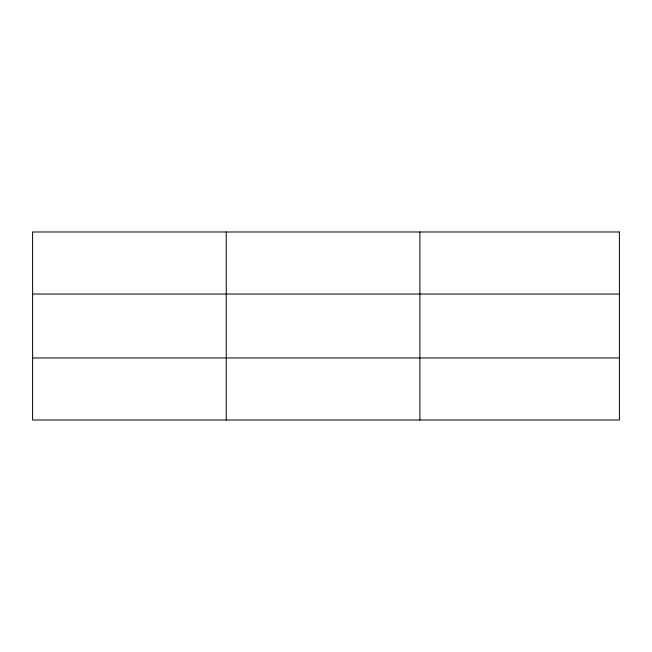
<?xml version="1.0" encoding="UTF-8"?>
<svg xmlns="http://www.w3.org/2000/svg" width="652" height="652" viewBox="0 0 652 652"><rect width="100%" height="100%" fill="white"/><g stroke="black" fill="none" stroke-linecap="round" stroke-linejoin="round"><path stroke-width="0.98" d="M226.244 420.01L226.244 231.99M419.888 420.01L419.888 231.99M32.6 294.036L619.4 294.036M32.6 357.964L619.4 357.964M619.4 231.99L619.4 420.01L32.6 420.01L32.6 231.99L619.4 231.99"/></g></svg>
